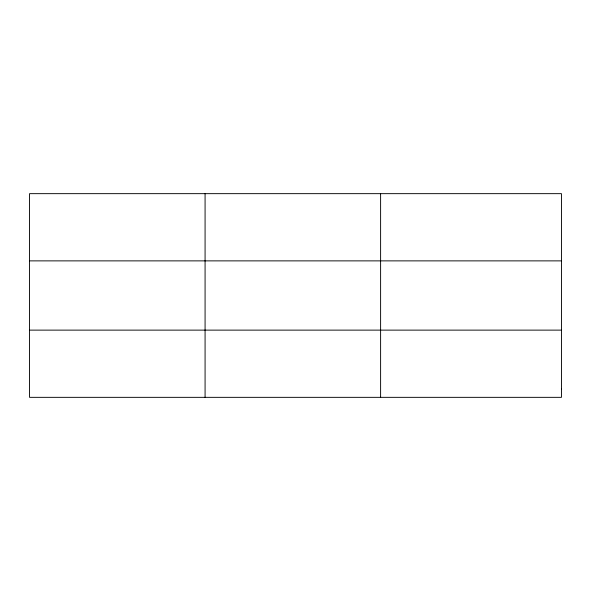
<?xml version="1.0" encoding="UTF-8"?>
<svg xmlns="http://www.w3.org/2000/svg" width="591" height="591" viewBox="0 0 591 591"><rect width="100%" height="100%" fill="white"/><g stroke="black" fill="none" stroke-linecap="round" stroke-linejoin="round"><path stroke-width="0.89" d="M205.077 193.656L205.077 397.344M380.604 193.656L380.604 397.344M29.55 260.875L561.45 260.875M29.55 330.125L561.45 330.125M561.45 388.944L561.45 397.344L29.55 397.344L29.55 193.656L561.45 193.656L561.45 388.944"/></g></svg>
